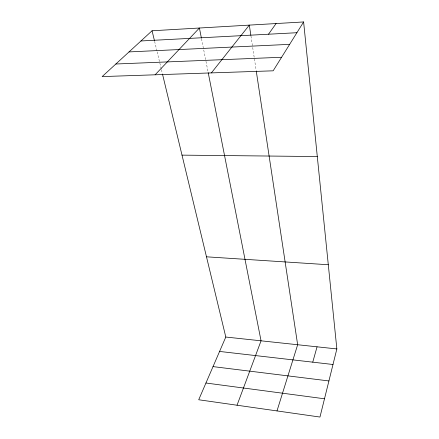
<?xml version="1.0" encoding="UTF-8"?>
<svg xmlns="http://www.w3.org/2000/svg" width="439" height="439" viewBox="0 0 439 439"><rect width="100%" height="100%" fill="white"/><g stroke="black" fill="none" stroke-linecap="round" stroke-linejoin="round"><path stroke-width="0.33" stroke-dasharray="2.19 1.65" d="M154.605 41.326L156.986 51.215M157.146 51.879L161.272 69.022M161.431 69.68L162.386 73.637M201.517 38.703L208.097 72.1M250.949 35.949L252.59 46.781M252.688 47.456L256.173 70.481"/><path stroke-width="0.66" d="M303.612 21.95L273.151 70.816L102.144 76.589L152.064 30.774L303.612 21.95L336.856 348.939L319.965 417.05L198.708 399.759L225.8 337.037L162.545 74.295M312.755 362.164L317.057 346.815M276.993 410.92L297.653 344.736L256.277 71.156M237.038 405.224L261.051 340.818L208.229 72.764M268.503 34.22L276.082 23.552M211.389 72.901L249.314 25.111L250.845 35.268M155.115 74.8L199.41 28.019L201.386 38.034M140.957 40.97L296.901 32.716M129.028 51.917L289.652 44.35M115.863 64.001L281.597 57.268M182.004 155.126L317.298 156.547M206.489 256.815L328.295 264.744M225.8 337.037L336.856 348.939M219.582 351.436L332.998 364.496M213.03 366.609L328.921 380.948M205.94 383.017L324.492 398.788M152.064 30.774L154.446 40.668"/></g></svg>
